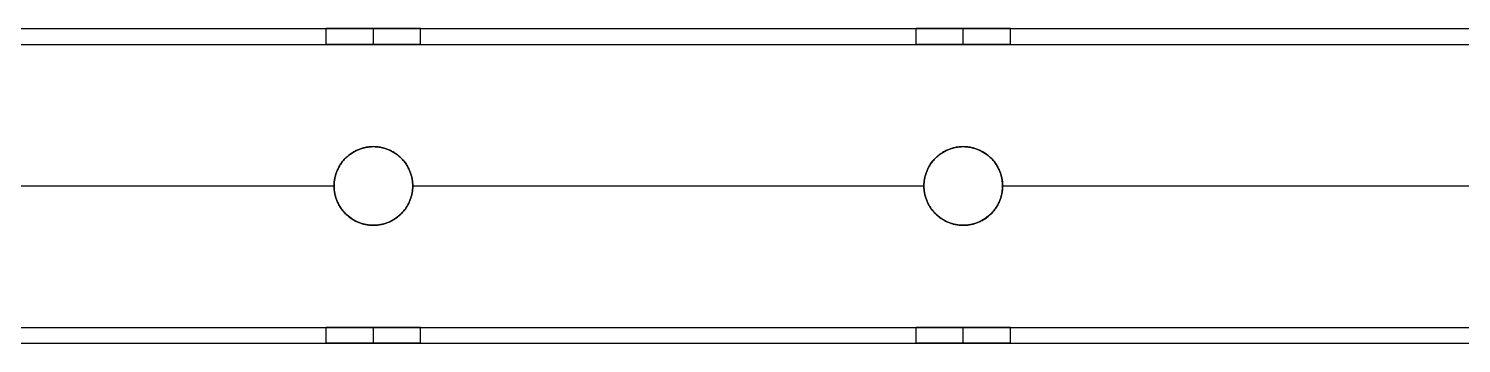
# Model space of a CAD drawing. Header units: millimetres. Extents: x 1279 to 9834, y -699 to 998.
# Drawn here: x 9470.1 to 9652.2, y 671.3 to 711.3 of the extents above; entities that cross this region are included whole.
import ezdxf

# ---------------------------------------------------------------- set-up
doc = ezdxf.new("R2010")
doc.units = ezdxf.units.MM
doc.header["$MEASUREMENT"] = 0
doc.layers.add('staal', color=7, linetype='Continuous', true_color=0x4c4c4c)

msp = doc.modelspace()

# ---------------------------------------------------------------- linework, layer by layer
at = {"layer": 'staal'}
for p, q in [((9507.89, 709.35, 2333.36), (9507.89, 711.35, 2333.36)), ((9513.89, 709.35, 2339.36), (9513.89, 711.35, 2339.36)), ((9513.89, 709.35, 2327.36), (9513.89, 711.35, 2327.36)), ((9519.89, 709.35, 2333.36), (9519.89, 711.35, 2333.36)), ((9582.89, 709.35, 2333.36), (9582.89, 711.35, 2333.36)), ((9588.89, 709.35, 2339.36), (9588.89, 711.35, 2339.36)), ((9588.89, 709.35, 2327.36), (9588.89, 711.35, 2327.36)), ((9594.89, 709.35, 2333.36), (9594.89, 711.35, 2333.36)), ((9513.89, 696.35, 2351.36), (9513.89, 696.35, 2353.36)), ((9513.89, 696.35, 2313.36), (9513.89, 696.35, 2315.36)), ((9588.89, 696.35, 2351.36), (9588.89, 696.35, 2353.36)), ((9588.89, 696.35, 2313.36), (9588.89, 696.35, 2315.36)), ((9508.89, 691.35, 2351.36), (9508.89, 691.35, 2353.36)), ((9508.89, 691.35, 2313.36), (9508.89, 691.35, 2315.36)), ((9518.89, 691.35, 2351.36), (9518.89, 691.35, 2353.36)), ((9518.89, 691.35, 2313.36), (9518.89, 691.35, 2315.36)), ((9583.89, 691.35, 2351.36), (9583.89, 691.35, 2353.36)), ((9583.89, 691.35, 2313.36), (9583.89, 691.35, 2315.36)), ((9593.89, 691.35, 2351.36), (9593.89, 691.35, 2353.36)), ((9593.89, 691.35, 2313.36), (9593.89, 691.35, 2315.36)), ((9513.89, 686.35, 2313.36), (9513.89, 686.35, 2315.36)), ((9513.89, 686.35, 2351.36), (9513.89, 686.35, 2353.36)), ((9588.89, 686.35, 2313.36), (9588.89, 686.35, 2315.36)), ((9588.89, 686.35, 2351.36), (9588.89, 686.35, 2353.36)), ((9507.89, 671.35, 2333.36), (9507.89, 673.35, 2333.36)), ((9513.89, 671.35, 2339.36), (9513.89, 673.35, 2339.36)), ((9513.89, 671.35, 2327.36), (9513.89, 673.35, 2327.36)), ((9519.89, 671.35, 2333.36), (9519.89, 673.35, 2333.36)), ((9582.89, 671.35, 2333.36), (9582.89, 673.35, 2333.36)), ((9588.89, 671.35, 2339.36), (9588.89, 673.35, 2339.36)), ((9588.89, 671.35, 2327.36), (9588.89, 673.35, 2327.36)), ((9594.89, 671.35, 2333.36), (9594.89, 673.35, 2333.36))]:
    msp.add_line(p, q, dxfattribs=at)
for centre in [(9513.89, 691.35, 2313.36), (9513.89, 691.35, 2352.36), (9513.89, 691.35, 2314.36), (9588.89, 691.35, 2313.36), (9588.89, 691.35, 2352.36), (9588.89, 691.35, 2314.36)]:
    msp.add_circle(centre, 5, dxfattribs=at)
for points in [[(8518.39, 711.35, 2313.36), (9176.39, 711.35, 2313.36), (9834.39, 711.35, 2313.36)], [(8518.39, 711.35, 2353.36), (9176.39, 711.35, 2353.36), (9834.39, 711.35, 2353.36)], [(9444.89, 711.35, 2333.36), (9476.39, 711.35, 2333.36), (9507.89, 711.35, 2333.36)], [(9519.89, 711.35, 2333.36), (9551.39, 711.35, 2333.36), (9582.89, 711.35, 2333.36)], [(9594.89, 711.35, 2333.36), (9626.39, 711.35, 2333.36), (9657.89, 711.35, 2333.36)], [(8520.39, 709.35, 2351.36), (9176.39, 709.35, 2351.36), (9832.39, 709.35, 2351.36)], [(8520.39, 709.35, 2315.36), (9176.39, 709.35, 2315.36), (9832.39, 709.35, 2315.36)], [(9444.89, 709.35, 2333.36), (9476.39, 709.35, 2333.36), (9507.89, 709.35, 2333.36)], [(9519.89, 709.35, 2333.36), (9551.39, 709.35, 2333.36), (9582.89, 709.35, 2333.36)], [(9594.89, 709.35, 2333.36), (9626.39, 709.35, 2333.36), (9657.89, 709.35, 2333.36)], [(9443.89, 691.35, 2353.36), (9476.39, 691.35, 2353.36), (9508.89, 691.35, 2353.36)], [(9443.89, 691.35, 2351.36), (9476.39, 691.35, 2351.36), (9508.89, 691.35, 2351.36)], [(9443.89, 691.35, 2315.36), (9476.39, 691.35, 2315.36), (9508.89, 691.35, 2315.36)], [(9443.89, 691.35, 2313.36), (9476.39, 691.35, 2313.36), (9508.89, 691.35, 2313.36)], [(9518.89, 691.35, 2353.36), (9551.39, 691.35, 2353.36), (9583.89, 691.35, 2353.36)], [(9518.89, 691.35, 2351.36), (9551.39, 691.35, 2351.36), (9583.89, 691.35, 2351.36)], [(9518.89, 691.35, 2315.36), (9551.39, 691.35, 2315.36), (9583.89, 691.35, 2315.36)], [(9518.89, 691.35, 2313.36), (9551.39, 691.35, 2313.36), (9583.89, 691.35, 2313.36)], [(9593.89, 691.35, 2353.36), (9626.39, 691.35, 2353.36), (9658.89, 691.35, 2353.36)], [(9593.89, 691.35, 2351.36), (9626.39, 691.35, 2351.36), (9658.89, 691.35, 2351.36)], [(9593.89, 691.35, 2315.36), (9626.39, 691.35, 2315.36), (9658.89, 691.35, 2315.36)], [(9593.89, 691.35, 2313.36), (9626.39, 691.35, 2313.36), (9658.89, 691.35, 2313.36)], [(8556.39, 673.35, 2351.36), (9176.39, 673.35, 2351.36), (9796.39, 673.35, 2351.36)], [(8556.39, 673.35, 2315.36), (9176.39, 673.35, 2315.36), (9796.39, 673.35, 2315.36)], [(9444.89, 673.35, 2333.36), (9476.39, 673.35, 2333.36), (9507.89, 673.35, 2333.36)], [(9519.89, 673.35, 2333.36), (9551.39, 673.35, 2333.36), (9582.89, 673.35, 2333.36)], [(9594.89, 673.35, 2333.36), (9626.39, 673.35, 2333.36), (9657.89, 673.35, 2333.36)], [(8558.39, 671.35, 2313.36), (9176.39, 671.35, 2313.36), (9794.39, 671.35, 2313.36)], [(8558.39, 671.35, 2353.36), (9176.39, 671.35, 2353.36), (9794.39, 671.35, 2353.36)], [(9444.89, 671.35, 2333.36), (9476.39, 671.35, 2333.36), (9507.89, 671.35, 2333.36)], [(9519.89, 671.35, 2333.36), (9551.39, 671.35, 2333.36), (9582.89, 671.35, 2333.36)], [(9594.89, 671.35, 2333.36), (9626.39, 671.35, 2333.36), (9657.89, 671.35, 2333.36)]]:
    msp.add_open_spline(points, degree=2, dxfattribs=at)
for points, weights, knots in [([(9513.89, 711.35, 2339.36), (9519.89, 711.35, 2339.36), (9519.89, 711.35, 2333.36), (9519.89, 711.35, 2327.36), (9513.89, 711.35, 2327.36), (9507.89, 711.35, 2327.36), (9507.89, 711.35, 2333.36), (9507.89, 711.35, 2339.36), (9513.89, 711.35, 2339.36)], [0.999999860338, 0.707106851018, 1, 0.707106781187, 1, 0.707106781187, 1, 0.707106851018, 0.999999860338], [-31.415927, -31.415927, -31.415927, -23.561946, -23.561946, -15.707963, -15.707963, -7.853981, -7.853981, 0, 0, 0]), ([(9588.89, 711.35, 2339.36), (9594.89, 711.35, 2339.36), (9594.89, 711.35, 2333.36), (9594.89, 711.35, 2327.36), (9588.89, 711.35, 2327.36), (9582.89, 711.35, 2327.36), (9582.89, 711.35, 2333.36), (9582.89, 711.35, 2339.36), (9588.89, 711.35, 2339.36)], [1, 0.707106781187, 1, 0.707106781187, 1, 0.707106781187, 1, 0.707106781187, 1], [-31.415927, -31.415927, -31.415927, -23.561945, -23.561945, -15.707963, -15.707963, -7.853982, -7.853982, 0, 0, 0]), ([(9513.89, 709.35, 2339.36), (9507.89, 709.35, 2339.36), (9507.89, 709.35, 2333.36), (9507.89, 709.35, 2327.36), (9513.89, 709.35, 2327.36), (9519.89, 709.35, 2327.36), (9519.89, 709.35, 2333.36), (9519.89, 709.35, 2339.36), (9513.89, 709.35, 2339.36)], [1, 0.707106781187, 1, 0.707106781187, 1, 0.707106781187, 1, 0.707106781187, 1], [0, 0, 0, 7.853982, 7.853982, 15.707963, 15.707963, 23.561945, 23.561945, 31.415927, 31.415927, 31.415927]), ([(9588.89, 709.35, 2339.36), (9582.89, 709.35, 2339.36), (9582.89, 709.35, 2333.36), (9582.89, 709.35, 2327.36), (9588.89, 709.35, 2327.36), (9594.89, 709.35, 2327.36), (9594.89, 709.35, 2333.36), (9594.89, 709.35, 2339.36), (9588.89, 709.35, 2339.36)], [1, 0.707106781187, 1, 0.707106781187, 1, 0.707106781187, 1, 0.707106781187, 1], [0, 0, 0, 7.853982, 7.853982, 15.707963, 15.707963, 23.561945, 23.561945, 31.415927, 31.415927, 31.415927]), ([(9513.89, 686.35, 2353.36), (9518.89, 686.35, 2353.36), (9518.89, 691.35, 2353.36), (9518.89, 696.35, 2353.36), (9513.89, 696.35, 2353.36), (9508.89, 696.35, 2353.36), (9508.89, 691.35, 2353.36), (9508.89, 686.35, 2353.36), (9513.89, 686.35, 2353.36)], [1, 0.707106781187, 1, 0.707106781187, 1, 0.707106781187, 1, 0.707106781187, 1], [-31.415927, -31.415927, -31.415927, -23.561945, -23.561945, -15.707963, -15.707963, -7.853982, -7.853982, 0, 0, 0]), ([(9513.89, 686.35, 2351.36), (9508.89, 686.35, 2351.36), (9508.89, 691.35, 2351.36), (9508.89, 696.35, 2351.36), (9513.89, 696.35, 2351.36), (9518.89, 696.35, 2351.36), (9518.89, 691.35, 2351.36), (9518.89, 686.35, 2351.36), (9513.89, 686.35, 2351.36)], [1, 0.707106781187, 1, 0.707106781187, 1, 0.707106781187, 1, 0.707106781187, 1], [0, 0, 0, 7.853982, 7.853982, 15.707963, 15.707963, 23.561945, 23.561945, 31.415927, 31.415927, 31.415927]), ([(9513.89, 686.35, 2315.36), (9518.89, 686.35, 2315.36), (9518.89, 691.35, 2315.36), (9518.89, 696.35, 2315.36), (9513.89, 696.35, 2315.36), (9508.89, 696.35, 2315.36), (9508.89, 691.35, 2315.36), (9508.89, 686.35, 2315.36), (9513.89, 686.35, 2315.36)], [1, 0.707106781187, 1, 0.707106781187, 1, 0.707106781187, 1, 0.707106781187, 1], [-31.415927, -31.415927, -31.415927, -23.561945, -23.561945, -15.707963, -15.707963, -7.853982, -7.853982, 0, 0, 0]), ([(9588.89, 686.35, 2353.36), (9593.89, 686.35, 2353.36), (9593.89, 691.35, 2353.36), (9593.89, 696.35, 2353.36), (9588.89, 696.35, 2353.36), (9583.89, 696.35, 2353.36), (9583.89, 691.35, 2353.36), (9583.89, 686.35, 2353.36), (9588.89, 686.35, 2353.36)], [1, 0.707106781187, 1, 0.707106781187, 1, 0.707106781187, 1, 0.707106781187, 1], [-31.415927, -31.415927, -31.415927, -23.561945, -23.561945, -15.707963, -15.707963, -7.853982, -7.853982, 0, 0, 0]), ([(9588.89, 686.35, 2351.36), (9583.89, 686.35, 2351.36), (9583.89, 691.35, 2351.36), (9583.89, 696.35, 2351.36), (9588.89, 696.35, 2351.36), (9593.89, 696.35, 2351.36), (9593.89, 691.35, 2351.36), (9593.89, 686.35, 2351.36), (9588.89, 686.35, 2351.36)], [1, 0.707106781187, 1, 0.707106781187, 1, 0.707106781187, 1, 0.707106781187, 1], [0, 0, 0, 7.853982, 7.853982, 15.707963, 15.707963, 23.561945, 23.561945, 31.415927, 31.415927, 31.415927]), ([(9588.89, 686.35, 2315.36), (9593.89, 686.35, 2315.36), (9593.89, 691.35, 2315.36), (9593.89, 696.35, 2315.36), (9588.89, 696.35, 2315.36), (9583.89, 696.35, 2315.36), (9583.89, 691.35, 2315.36), (9583.89, 686.35, 2315.36), (9588.89, 686.35, 2315.36)], [1, 0.707106781187, 1, 0.707106781187, 1, 0.707106781187, 1, 0.707106781187, 1], [-31.415927, -31.415927, -31.415927, -23.561945, -23.561945, -15.707963, -15.707963, -7.853982, -7.853982, 0, 0, 0]), ([(9513.89, 673.35, 2339.36), (9519.89, 673.35, 2339.36), (9519.89, 673.35, 2333.36), (9519.89, 673.35, 2327.36), (9513.89, 673.35, 2327.36), (9507.89, 673.35, 2327.36), (9507.89, 673.35, 2333.36), (9507.89, 673.35, 2339.36), (9513.89, 673.35, 2339.36)], [1, 0.707106781187, 1, 0.707106781187, 1, 0.707106781187, 1, 0.707106781187, 1], [-31.415927, -31.415927, -31.415927, -23.561945, -23.561945, -15.707963, -15.707963, -7.853982, -7.853982, 0, 0, 0]), ([(9588.89, 673.35, 2339.36), (9594.89, 673.35, 2339.36), (9594.89, 673.35, 2333.36), (9594.89, 673.35, 2327.36), (9588.89, 673.35, 2327.36), (9582.89, 673.35, 2327.36), (9582.89, 673.35, 2333.36), (9582.89, 673.35, 2339.36), (9588.89, 673.35, 2339.36)], [1, 0.707106781187, 1, 0.707106781187, 1, 0.707106781187, 1, 0.707106781187, 1], [-31.415927, -31.415927, -31.415927, -23.561945, -23.561945, -15.707963, -15.707963, -7.853982, -7.853982, 0, 0, 0]), ([(9513.89, 671.35, 2339.36), (9507.89, 671.35, 2339.36), (9507.89, 671.35, 2333.36), (9507.89, 671.35, 2327.36), (9513.89, 671.35, 2327.36), (9519.89, 671.35, 2327.36), (9519.89, 671.35, 2333.36), (9519.89, 671.35, 2339.36), (9513.89, 671.35, 2339.36)], [0.999999860338, 0.707106851018, 1, 0.707106781187, 1, 0.707106781187, 1, 0.707106851018, 0.999999860338], [0, 0, 0, 7.853981, 7.853981, 15.707963, 15.707963, 23.561946, 23.561946, 31.415927, 31.415927, 31.415927]), ([(9588.89, 671.35, 2339.36), (9582.89, 671.35, 2339.36), (9582.89, 671.35, 2333.36), (9582.89, 671.35, 2327.36), (9588.89, 671.35, 2327.36), (9594.89, 671.35, 2327.36), (9594.89, 671.35, 2333.36), (9594.89, 671.35, 2339.36), (9588.89, 671.35, 2339.36)], [1, 0.707106781187, 1, 0.707106781187, 1, 0.707106781187, 1, 0.707106781187, 1], [0, 0, 0, 7.853982, 7.853982, 15.707963, 15.707963, 23.561945, 23.561945, 31.415927, 31.415927, 31.415927])]:
    msp.add_rational_spline(points, weights, degree=2, knots=knots, dxfattribs=at)

doc.saveas('drawing.dxf')
